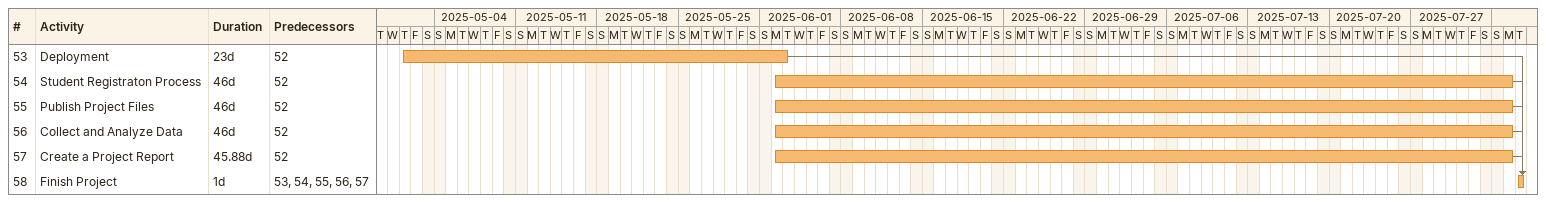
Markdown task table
| ID | Task | Duration | Start | Finish | Predecessors |
|---|---|---|---|---|---|
| 53 | Deployment | 23d | 2025-05-01 | 2025-06-03 | 52 |
| 54 | Student Registraton Process | 46d | 2025-06-02 | 2025-08-04 | 52 |
| 55 | Publish Project Files | 46d | 2025-06-02 | 2025-08-04 | 52 |
| 56 | Collect and Analyze Data | 46d | 2025-06-02 | 2025-08-04 | 52 |
| 57 | Create a Project Report | 45.88d | 2025-06-02 | 2025-08-04 | 52 |
| 58 | Finish Project | 1d | 2025-08-05 | 2025-08-05 | 53, 54, 55, 56, 57 |
